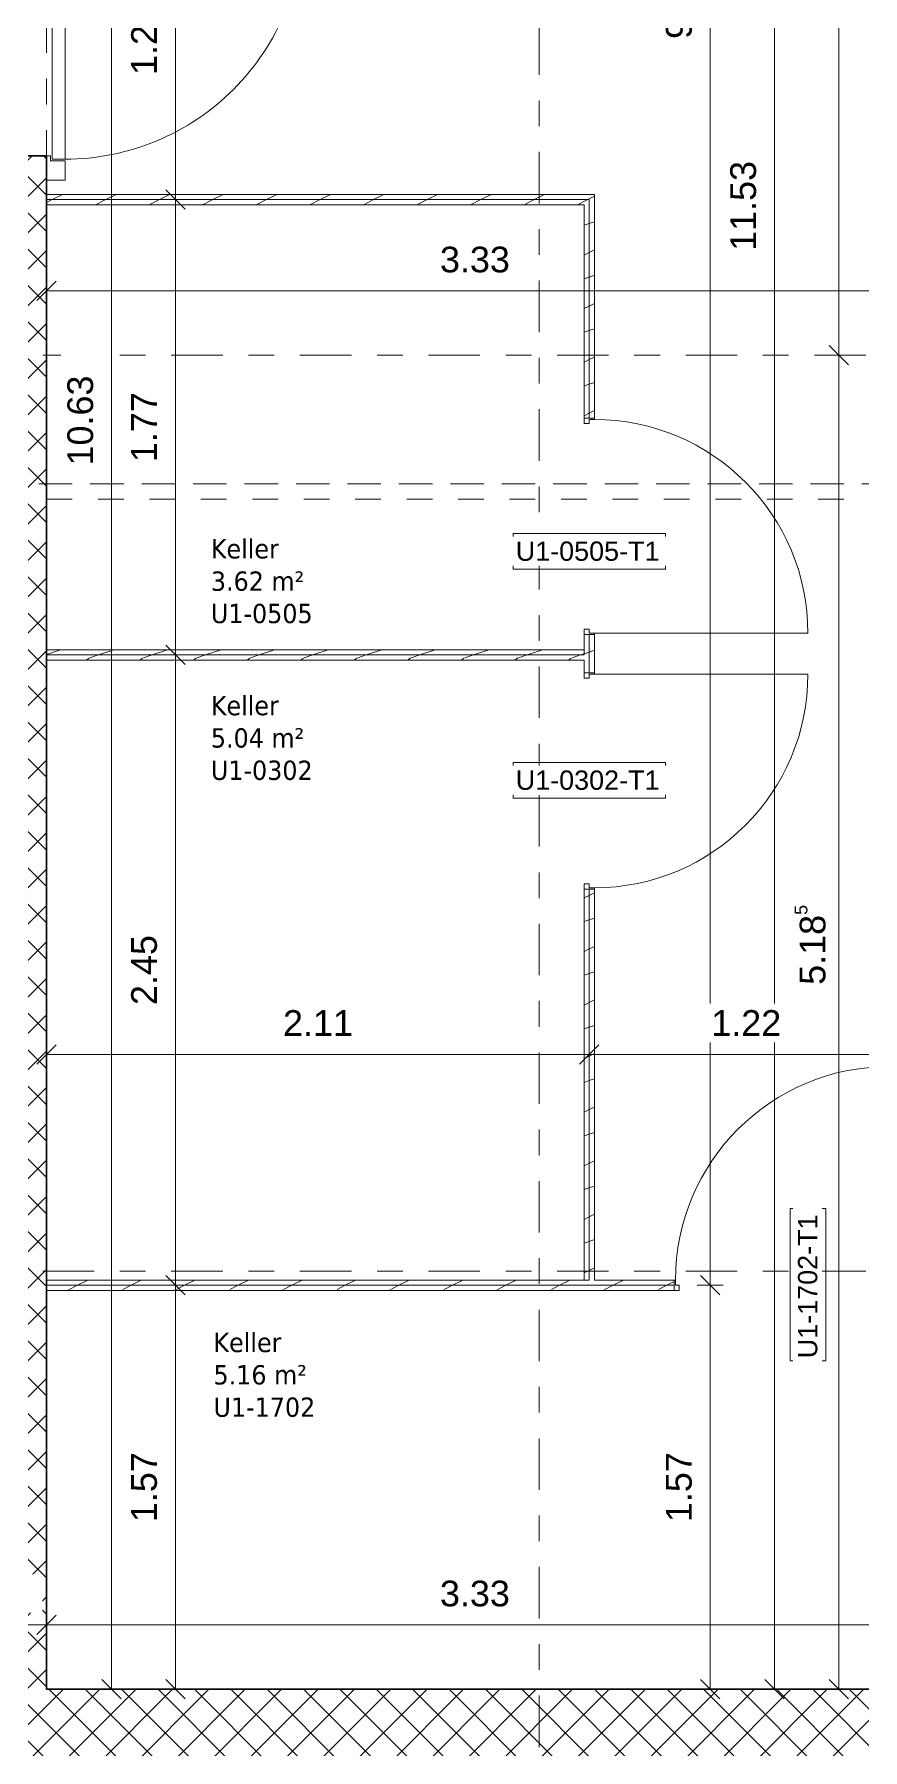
# Model space of a CAD drawing. Header units: metres. Extents: x -86 to 44, y -23 to 39.
# Drawn here: x -25.54 to -22.32, y 18.04 to 24.7 of the extents above; entities that cross this region are included whole.
import ezdxf

# ---------------------------------------------------------------- set-up
doc = ezdxf.new("R2010")
doc.units = ezdxf.units.M
for name, pattern in [('_Rasterlinie_', [0.375, 0.2, -0.05, 0.075, -0.05]), ('Strich Punkt fein', [0.2, 0.1, -0.05, 0, -0.05]), ('Strichpunkt - Fein', [0.2, 0.1, -0.05, 0, -0.05])]:
    doc.linetypes.add(name, pattern=pattern)
for name, color, linetype, lineweight in [('A-____-____-DIMS', 7, 'Continuous', 5), ('A-____-____-DIMS-50', 7, 'Continuous', 5), ('A-AREA-____-IDEN', 7, 'Continuous', 5), ('A-DOOR-____-IDEN', 7, 'Continuous', 5), ('A-DOOR-____-OTLN', 7, 'Continuous', 9), ('A-DOOR-FRAM-MCUT', 7, 'Continuous', 9), ('A-DOOR-OPNG-OTLN', 7, 'Continuous', 9), ('A-FLOR-____-OVHD', 7, 'Strichpunkt - Fein', 9), ('A-WALL-____-MCUT', 7, 'Continuous', 35), ('A-WALL-____-PATT', 7, 'Continuous', 35), ('A-WALL-FNSH-MCUT', 7, 'Continuous', 35), ('S-GRID-____-OTLN', 7, 'Continuous', 5)]:
    doc.layers.add(name, color=color, linetype=linetype, lineweight=lineweight)
doc.styles.add('Arial_1', font='arial.ttf', dxfattribs={"height": 0.1})
doc.styles.add('Arial_2', font='arial.ttf', dxfattribs={"height": 0.075})
doc.styles.add('Verdana_3', font='verdana.ttf', dxfattribs={"width": 0.9, "height": 0.075})
doc.dimstyles.new('SUB_Rohbau_fein', dxfattribs={"dimscale": 0.3048, "dimtxt": 0.102026, "dimasz": 0.246063, "dimexe": 0.164042, "dimexo": 0.0625, "dimgap": 0.123031, "dimtad": 1, "dimdec": 1, "dimlfac": 100, "dimrnd": 0.5, "dimdsep": 46, "dimtxsty": 'Arial_1', "dimblk1": 'OBLIQUE', "dimblk2": 'OBLIQUE', "dimsah": 1, "dimcen": 0.09, "dimazin": 0, "dimtfac": 1, "dimtdec": 4, "dimtix": 1, "dimtmove": 0, "dimatfit": 3, "dimfxl": 0.164042, "dimfxlon": 1, "dimtvp": 1, "dimtfill": 1, "dimtolj": 1, "dimtzin": 0, "dimarcsym": 2})
doc.dimstyles.new('SUB_Rohbau_fein_1', dxfattribs={"dimscale": 0.3048, "dimtxt": 0.102026, "dimasz": 0.246063, "dimexe": 0.164042, "dimexo": 0.0625, "dimgap": 0.123031, "dimtad": 1, "dimrnd": 0.005, "dimzin": 0, "dimdsep": 46, "dimtxsty": 'Arial_1', "dimblk1": 'OBLIQUE', "dimblk2": 'OBLIQUE', "dimsah": 1, "dimcen": 0.09, "dimazin": 0, "dimtfac": 1, "dimtdec": 4, "dimtix": 1, "dimtmove": 0, "dimatfit": 3, "dimfxl": 0.164042, "dimfxlon": 1, "dimtvp": 1, "dimtfill": 1, "dimtolj": 1, "dimtzin": 0, "dimarcsym": 2})
doc.dimstyles.new('SUB_Rohbau_fein_2', dxfattribs={"dimscale": 0.3048, "dimtxt": 0.102026, "dimasz": 0.246063, "dimexe": 0.164042, "dimexo": 0.0625, "dimgap": 0.123031, "dimtad": 1, "dimrnd": 0.005, "dimzin": 0, "dimdsep": 46, "dimtxsty": 'Arial_1', "dimblk1": 'OBLIQUE', "dimblk2": 'OBLIQUE', "dimsah": 1, "dimcen": 0.09, "dimazin": 0, "dimtfac": 1, "dimtdec": 4, "dimtix": 1, "dimtmove": 2, "dimatfit": 3, "dimfxl": 0.164042, "dimfxlon": 1, "dimtvp": 1, "dimtfill": 1, "dimtolj": 1, "dimtzin": 0, "dimarcsym": 2})
doc.dimstyles.new('SUB_Rohbau_fein_9', dxfattribs={"dimscale": 0.3048, "dimtxt": 0.102026, "dimasz": 0.246063, "dimexe": 0.164042, "dimexo": 0.0625, "dimgap": 0.123031, "dimtad": 1, "dimrnd": 0.005, "dimzin": 0, "dimdsep": 46, "dimtxsty": 'Arial_1', "dimblk1": 'OBLIQUE', "dimblk2": 'OBLIQUE', "dimsah": 1, "dimcen": 0.09, "dimazin": 0, "dimtfac": 1, "dimtdec": 4, "dimtix": 1, "dimtmove": 0, "dimatfit": 3, "dimfxl": 0.164042, "dimfxlon": 1, "dimtvp": 1, "dimtfill": 1, "dimtolj": 1, "dimtzin": 0, "dimarcsym": 2})
pattern_1 = [(45, (0, 0), (-0.07071068, 0.07071068), []), (135, (0, 0), (-0.07071068, -0.07071068), [])]
pattern_2 = [(216.87, (0.0833, 0.20825), (0.624749256, 0.416501116), [0.10412, -0.93712]), (206.565, (0.20825, 0.14578), (-0.20825414, -0.2082493), [0.23283, -0.23283]), (198.435, (0.20825, 0.04165), (-0.41650024, -0.20824584), [0.13171, -0.52684])]

# ---------------------------------------------------------------- blocks, each defined once
blk = doc.blocks.new('TU DF 1 - Rahmenstock - stumpf einschlagend - 800x1900 Kellerabteil-V77--01_UG_OK_FFB_AF')
at = {"layer": 'A-DOOR-FRAM-MCUT', "color": 253, "true_color": 0x999999}
for p, q in [((-0.415, 0.02), (-0.42, 0.02)), ((-0.42, 0.02), (-0.42, -0.02)), ((-0.415, 0), (-0.415, 0.02)), ((-0.4, 0), (-0.415, 0)), ((-0.4, -0.02), (-0.4, 0)), ((0.415, 0), (0.4, 0)), ((0.4, 0), (0.4, -0.02)), ((0.42, 0.02), (0.415, 0.02)), ((0.415, 0.02), (0.415, 0)), ((0.42, -0.02), (0.42, 0.02)), ((-0.42, -0.02), (-0.4, -0.02)), ((0.4, -0.02), (0.42, -0.02))]:
    blk.add_line(p, q, dxfattribs=at)
at = {"layer": 'A-DOOR-OPNG-OTLN', "color": 253, "true_color": 0x999999}
blk.add_line((0.415, 0.02), (0.415, 0.85), dxfattribs=at)
blk.add_arc((0.415, 0.02), 0.83, 90, 180, dxfattribs=at)
blk = doc.blocks.new('TU DF 1 - Rahmenstock - stumpf einschlagend - 800x1900 Kellerabteil-V76--01_UG_OK_FFB_AF')
at = {"layer": 'A-DOOR-FRAM-MCUT', "color": 253, "true_color": 0x999999}
for p, q in [((-0.42, 0.02), (-0.4, 0.02)), ((-0.42, -0.02), (-0.42, 0.02)), ((-0.4, 0.02), (-0.4, 0)), ((0.4, 0.02), (0.42, 0.02)), ((0.4, 0), (0.4, 0.02)), ((0.42, 0.02), (0.42, -0.02)), ((-0.415, -0.02), (-0.42, -0.02)), ((-0.415, 0), (-0.415, -0.02)), ((-0.4, 0), (-0.415, 0)), ((0.415, 0), (0.4, 0)), ((0.415, -0.02), (0.415, 0)), ((0.42, -0.02), (0.415, -0.02))]:
    blk.add_line(p, q, dxfattribs=at)
at = {"layer": 'A-DOOR-OPNG-OTLN', "color": 253, "true_color": 0x999999}
blk.add_line((0.415, -0.02), (0.415, -0.85), dxfattribs=at)
blk.add_arc((0.415, -0.02), 0.83, 180, 270, dxfattribs=at)
blk = doc.blocks.new('StA_TU_HBR_1HDF - n_B_90x200-42359772--01_UG_OK_FFB_AF')
at = {"layer": 'A-DOOR-____-OTLN'}
for p, q in [((0.463, 0.197), (-0.463, 0.197)), ((-0.463, 0.197), (-0.463, 0.147)), ((-0.463, 0.147), (0.463, 0.147)), ((0.463, 0.147), (0.463, 0.197))]:
    blk.add_line(p, q, dxfattribs=at)
at = {"layer": 'A-DOOR-____-OTLN', "linetype": 'Strich Punkt fein'}
for p, q in [((-0.45, 0.125), (0.45, 0.125)), ((0.45, -0.125), (-0.45, -0.125))]:
    blk.add_line(p, q, dxfattribs=at)
at = {"layer": 'A-DOOR-FRAM-MCUT'}
for p, q in [((-0.47, 0.197), (-0.545, 0.197)), ((-0.545, 0.197), (-0.545, 0.125)), ((-0.47, 0.14), (-0.47, 0.197)), ((-0.45, 0.14), (-0.47, 0.14)), ((-0.45, 0.125), (-0.45, 0.14)), ((0.47, 0.14), (0.45, 0.14)), ((0.45, 0.14), (0.45, 0.125)), ((0.545, 0.197), (0.47, 0.197)), ((0.47, 0.197), (0.47, 0.14)), ((0.545, 0.125), (0.545, 0.197)), ((-0.545, 0.125), (-0.45, 0.125)), ((0.45, 0.125), (0.545, 0.125))]:
    blk.add_line(p, q, dxfattribs=at)
at = {"layer": 'A-DOOR-OPNG-OTLN'}
blk.add_line((-0.463, 1.123), (-0.463, 0.197), dxfattribs=at)
blk.add_arc((-0.463, 0.197), 0.926, 360, 90, dxfattribs=at)
blk = doc.blocks.new('DIMBLOCK158--01_UG_OK_FFB_AF')
at = {"layer": 'A-____-____-DIMS-50'}
for p, q in [((-25.2401, 28.9016), (-25.2776, 28.9391)), ((-25.2401, 28.9016), (-25.2901, 28.9016)), ((-25.2401, 28.9016), (-25.2401, 18.2716)), ((-25.2401, 28.9016), (-25.2026, 28.8641)), ((-25.2401, 28.9016), (-25.1901, 28.9016)), ((-25.2401, 18.2716), (-25.2901, 18.2716)), ((-25.2401, 18.2716), (-25.2776, 18.3091)), ((-25.2401, 18.2716), (-25.2026, 18.2341)), ((-25.2401, 18.2716), (-25.1901, 18.2716))]:
    blk.add_line(p, q, dxfattribs=at)
at = {"layer": 'A-____-____-DIMS-50', "color": 0, "insert": (-25.4122, 23.028), "char_height": 0.1, "width": 0.418697, "attachment_point": 1, "rotation": 90, "line_spacing_factor": 0.941778, "style": 'Arial_1', "bg_fill": 3, "box_fill_scale": 1.25, "bg_fill_color": 256, "bg_fill_true_color": 13158600, "bg_fill_transparency": 0}
blk.add_mtext('10.63', dxfattribs=at)
blk = doc.blocks.new('_Oblique')
at = {"color": 0, "linetype": 'ByBlock', "lineweight": -2}
blk.add_line((-0.5, -0.5), (0.5, 0.5), dxfattribs=at)
blk = doc.blocks.new('DIMBLOCK163--01_UG_OK_FFB_AF')
at = {"layer": 'A-____-____-DIMS-50'}
for p, q in [((-22.413, 29.8016), (-22.4505, 29.8391)), ((-22.413, 29.8016), (-22.463, 29.8016)), ((-22.413, 29.8016), (-22.413, 23.4566)), ((-22.413, 29.8016), (-22.3755, 29.7641)), ((-22.413, 29.8016), (-22.363, 29.8016)), ((-22.413, 23.4566), (-22.4505, 23.4941)), ((-22.413, 23.4566), (-22.463, 23.4566)), ((-22.413, 23.4566), (-22.3755, 23.4191)), ((-22.413, 23.4566), (-22.363, 23.4566))]:
    blk.add_line(p, q, dxfattribs=at)
at = {"layer": 'A-____-____-DIMS-50', "color": 0, "insert": (-22.585, 26.4674), "char_height": 0.1, "width": 0.388091, "attachment_point": 1, "rotation": 90, "line_spacing_factor": 0.941778, "style": 'Arial_1', "bg_fill": 3, "box_fill_scale": 1.25, "bg_fill_color": 256, "bg_fill_true_color": 13158600, "bg_fill_transparency": 0}
blk.add_mtext('6.34\\A2\\H0.5x;\\S5^  ;\\H2x;', dxfattribs=at)
blk = doc.blocks.new('DIMBLOCK164--01_UG_OK_FFB_AF')
at = {"layer": 'A-____-____-DIMS-50'}
for p, q in [((-22.413, 23.4566), (-22.4505, 23.4941)), ((-22.413, 23.4566), (-22.463, 23.4566)), ((-22.413, 23.4566), (-22.413, 18.2716)), ((-22.413, 23.4566), (-22.3755, 23.4191)), ((-22.413, 23.4566), (-22.363, 23.4566)), ((-22.413, 18.2716), (-22.463, 18.2716)), ((-22.413, 18.2716), (-22.4505, 18.3091)), ((-22.413, 18.2716), (-22.3755, 18.2341)), ((-22.413, 18.2716), (-22.363, 18.2716))]:
    blk.add_line(p, q, dxfattribs=at)
at = {"layer": 'A-____-____-DIMS-50', "color": 0, "insert": (-22.585, 21.0093), "char_height": 0.1, "width": 0.388091, "attachment_point": 1, "rotation": 90, "line_spacing_factor": 0.941778, "style": 'Arial_1', "bg_fill": 3, "box_fill_scale": 1.25, "bg_fill_color": 256, "bg_fill_true_color": 13158600, "bg_fill_transparency": 0}
blk.add_mtext('5.18\\A2\\H0.5x;\\S5^  ;\\H2x;', dxfattribs=at)
blk = doc.blocks.new('DIMBLOCK165--01_UG_OK_FFB_AF')
at = {"layer": 'A-____-____-DIMS-50'}
for p, q in [((-22.663, 29.8016), (-22.7005, 29.8391)), ((-22.663, 29.8016), (-22.713, 29.8016)), ((-22.663, 29.8016), (-22.663, 18.2716)), ((-22.663, 29.8016), (-22.6255, 29.7641)), ((-22.663, 29.8016), (-22.613, 29.8016)), ((-22.663, 18.2716), (-22.713, 18.2716)), ((-22.663, 18.2716), (-22.7005, 18.3091)), ((-22.663, 18.2716), (-22.6255, 18.2341)), ((-22.663, 18.2716), (-22.613, 18.2716))]:
    blk.add_line(p, q, dxfattribs=at)
at = {"layer": 'A-____-____-DIMS-50', "color": 0, "insert": (-22.835, 23.8621), "char_height": 0.1, "width": 0.418697, "attachment_point": 1, "rotation": 90, "line_spacing_factor": 0.941778, "style": 'Arial_1', "bg_fill": 3, "box_fill_scale": 1.25, "bg_fill_color": 256, "bg_fill_true_color": 13158600, "bg_fill_transparency": 0}
blk.add_mtext('11.53', dxfattribs=at)
blk = doc.blocks.new('DIMBLOCK170--01_UG_OK_FFB_AF')
at = {"layer": 'A-____-____-DIMS-50'}
for p, q in [((-25.793, 18.5216), (-25.793, 18.5716)), ((-25.793, 18.5216), (-25.7555, 18.5591)), ((-25.493, 18.5216), (-25.493, 18.5716)), ((-25.493, 18.5216), (-25.4555, 18.5591)), ((-25.793, 18.5216), (-25.8305, 18.4841)), ((-25.793, 18.5216), (-25.493, 18.5216)), ((-25.793, 18.5216), (-25.793, 18.4716)), ((-25.493, 18.5216), (-25.5305, 18.4841)), ((-25.493, 18.5216), (-25.493, 18.4716))]:
    blk.add_line(p, q, dxfattribs=at)
at = {"layer": 'A-____-____-DIMS-50', "color": 0, "insert": (-25.7206, 18.6936), "char_height": 0.1, "width": 0.186088, "attachment_point": 1, "line_spacing_factor": 0.941778, "style": 'Arial_1', "bg_fill": 3, "box_fill_scale": 1.25, "bg_fill_color": 256, "bg_fill_true_color": 13158600, "bg_fill_transparency": 0}
blk.add_mtext('30', dxfattribs=at)
blk = doc.blocks.new('DIMBLOCK171--01_UG_OK_FFB_AF')
at = {"layer": 'A-____-____-DIMS-50'}
for p, q in [((-25.493, 18.5216), (-25.493, 18.5716)), ((-25.493, 18.5216), (-25.4555, 18.5591)), ((-22.163, 18.5216), (-22.163, 18.5716)), ((-22.163, 18.5216), (-22.1255, 18.5591)), ((-25.493, 18.5216), (-25.5305, 18.4841)), ((-25.493, 18.5216), (-22.163, 18.5216)), ((-25.493, 18.5216), (-25.493, 18.4716)), ((-22.163, 18.5216), (-22.2005, 18.4841)), ((-22.163, 18.5216), (-22.163, 18.4716))]:
    blk.add_line(p, q, dxfattribs=at)
at = {"layer": 'A-____-____-DIMS-50', "color": 0, "insert": (-23.9637, 18.6936), "char_height": 0.1, "width": 0.325653, "attachment_point": 1, "line_spacing_factor": 0.941778, "style": 'Arial_1', "bg_fill": 3, "box_fill_scale": 1.25, "bg_fill_color": 256, "bg_fill_true_color": 13158600, "bg_fill_transparency": 0}
blk.add_mtext('3.33', dxfattribs=at)
blk = doc.blocks.new('DIMBLOCK174--01_UG_OK_FFB_AF')
at = {"layer": 'A-____-____-DIMS-50'}
for p, q in [((-25.493, 23.7066), (-25.493, 23.7566)), ((-25.493, 23.7066), (-25.4555, 23.7441)), ((-22.163, 23.7066), (-22.163, 23.7566)), ((-22.163, 23.7066), (-22.1255, 23.7441)), ((-25.493, 23.7066), (-25.5305, 23.6691)), ((-25.493, 23.7066), (-22.163, 23.7066)), ((-25.493, 23.7066), (-25.493, 23.6566)), ((-22.163, 23.7066), (-22.2005, 23.6691)), ((-22.163, 23.7066), (-22.163, 23.6566))]:
    blk.add_line(p, q, dxfattribs=at)
at = {"layer": 'A-____-____-DIMS-50', "color": 0, "insert": (-23.9637, 23.8786), "char_height": 0.1, "width": 0.325653, "attachment_point": 1, "line_spacing_factor": 0.941778, "style": 'Arial_1', "bg_fill": 3, "box_fill_scale": 1.25, "bg_fill_color": 256, "bg_fill_true_color": 13158600, "bg_fill_transparency": 0}
blk.add_mtext('3.33', dxfattribs=at)
blk = doc.blocks.new('DIMBLOCK1702--01_UG_OK_FFB_AF')
at = {"layer": 'A-____-____-DIMS-50'}
for p, q in [((-24.992, 25.3016), (-25.0295, 25.3391)), ((-24.992, 25.3016), (-25.042, 25.3016)), ((-24.992, 25.3016), (-24.992, 24.0616)), ((-24.992, 25.3016), (-24.9545, 25.2641)), ((-24.992, 25.3016), (-24.942, 25.3016)), ((-24.992, 24.0616), (-25.0295, 24.0991)), ((-24.992, 24.0616), (-25.042, 24.0616)), ((-24.992, 24.0616), (-24.9545, 24.0241)), ((-24.992, 24.0616), (-24.942, 24.0616))]:
    blk.add_line(p, q, dxfattribs=at)
at = {"layer": 'A-____-____-DIMS-50', "color": 0, "insert": (-25.1641, 24.5459), "char_height": 0.1, "width": 0.325653, "attachment_point": 1, "rotation": 90, "line_spacing_factor": 0.941778, "style": 'Arial_1', "bg_fill": 3, "box_fill_scale": 1.25, "bg_fill_color": 256, "bg_fill_true_color": 13158600, "bg_fill_transparency": 0}
blk.add_mtext('1.24', dxfattribs=at)
blk = doc.blocks.new('DIMBLOCK1703--01_UG_OK_FFB_AF')
at = {"layer": 'A-____-____-DIMS-50'}
for p, q in [((-24.992, 24.0616), (-25.0295, 24.0991)), ((-24.992, 24.0616), (-25.042, 24.0616)), ((-24.992, 24.0616), (-24.992, 22.2916)), ((-24.992, 24.0616), (-24.9545, 24.0241)), ((-24.992, 24.0616), (-24.942, 24.0616)), ((-24.992, 22.2916), (-25.042, 22.2916)), ((-24.992, 22.2916), (-25.0295, 22.3291)), ((-24.992, 22.2916), (-24.9545, 22.2541)), ((-24.992, 22.2916), (-24.942, 22.2916))]:
    blk.add_line(p, q, dxfattribs=at)
at = {"layer": 'A-____-____-DIMS-50', "color": 0, "insert": (-25.1641, 23.0409), "char_height": 0.1, "width": 0.325653, "attachment_point": 1, "rotation": 90, "line_spacing_factor": 0.941778, "style": 'Arial_1', "bg_fill": 3, "box_fill_scale": 1.25, "bg_fill_color": 256, "bg_fill_true_color": 13158600, "bg_fill_transparency": 0}
blk.add_mtext('1.77', dxfattribs=at)
blk = doc.blocks.new('DIMBLOCK1704--01_UG_OK_FFB_AF')
at = {"layer": 'A-____-____-DIMS-50'}
for p, q in [((-24.992, 22.2916), (-25.042, 22.2916)), ((-24.992, 22.2916), (-25.0295, 22.3291)), ((-24.992, 22.2916), (-24.992, 19.8416)), ((-24.992, 22.2916), (-24.9545, 22.2541)), ((-24.992, 22.2916), (-24.942, 22.2916)), ((-24.992, 19.8416), (-25.0295, 19.8791)), ((-24.992, 19.8416), (-25.042, 19.8416)), ((-24.992, 19.8416), (-24.9545, 19.8041)), ((-24.992, 19.8416), (-24.942, 19.8416))]:
    blk.add_line(p, q, dxfattribs=at)
at = {"layer": 'A-____-____-DIMS-50', "color": 0, "insert": (-25.1641, 20.9309), "char_height": 0.1, "width": 0.325653, "attachment_point": 1, "rotation": 90, "line_spacing_factor": 0.941778, "style": 'Arial_1', "bg_fill": 3, "box_fill_scale": 1.25, "bg_fill_color": 256, "bg_fill_true_color": 13158600, "bg_fill_transparency": 0}
blk.add_mtext('2.45', dxfattribs=at)
blk = doc.blocks.new('DIMBLOCK1705--01_UG_OK_FFB_AF')
at = {"layer": 'A-____-____-DIMS-50'}
for p, q in [((-24.992, 19.8416), (-25.0295, 19.8791)), ((-24.992, 19.8416), (-25.042, 19.8416)), ((-24.992, 19.8416), (-24.992, 18.2716)), ((-24.992, 19.8416), (-24.9545, 19.8041)), ((-24.992, 19.8416), (-24.942, 19.8416)), ((-24.992, 18.2716), (-25.042, 18.2716)), ((-24.992, 18.2716), (-25.0295, 18.3091)), ((-24.992, 18.2716), (-24.9545, 18.2341)), ((-24.992, 18.2716), (-24.942, 18.2716))]:
    blk.add_line(p, q, dxfattribs=at)
at = {"layer": 'A-____-____-DIMS-50', "color": 0, "insert": (-25.1641, 18.9209), "char_height": 0.1, "width": 0.325653, "attachment_point": 1, "rotation": 90, "line_spacing_factor": 0.941778, "style": 'Arial_1', "bg_fill": 3, "box_fill_scale": 1.25, "bg_fill_color": 256, "bg_fill_true_color": 13158600, "bg_fill_transparency": 0}
blk.add_mtext('1.57', dxfattribs=at)
blk = doc.blocks.new('DIMBLOCK1717--01_UG_OK_FFB_AF')
at = {"layer": 'A-____-____-DIMS-50'}
for p, q in [((-22.913, 29.8016), (-22.9505, 29.8391)), ((-22.913, 29.8016), (-22.963, 29.8016)), ((-22.913, 29.8016), (-22.913, 19.8416)), ((-22.913, 29.8016), (-22.8755, 29.7641)), ((-22.913, 29.8016), (-22.863, 29.8016)), ((-22.913, 19.8416), (-22.9505, 19.8791)), ((-22.913, 19.8416), (-22.963, 19.8416)), ((-22.913, 19.8416), (-22.8755, 19.8041)), ((-22.913, 19.8416), (-22.863, 19.8416))]:
    blk.add_line(p, q, dxfattribs=at)
at = {"layer": 'A-____-____-DIMS-50', "color": 0, "insert": (-23.085, 24.6859), "char_height": 0.1, "width": 0.325653, "attachment_point": 1, "rotation": 90, "line_spacing_factor": 0.941778, "style": 'Arial_1', "bg_fill": 3, "box_fill_scale": 1.25, "bg_fill_color": 256, "bg_fill_true_color": 13158600, "bg_fill_transparency": 0}
blk.add_mtext('9.96', dxfattribs=at)
blk = doc.blocks.new('DIMBLOCK1718--01_UG_OK_FFB_AF')
at = {"layer": 'A-____-____-DIMS-50'}
for p, q in [((-22.913, 19.8416), (-22.9505, 19.8791)), ((-22.913, 19.8416), (-22.963, 19.8416)), ((-22.913, 19.8416), (-22.913, 18.2716)), ((-22.913, 19.8416), (-22.8755, 19.8041)), ((-22.913, 19.8416), (-22.863, 19.8416)), ((-22.913, 18.2716), (-22.963, 18.2716)), ((-22.913, 18.2716), (-22.9505, 18.3091)), ((-22.913, 18.2716), (-22.8755, 18.2341)), ((-22.913, 18.2716), (-22.863, 18.2716))]:
    blk.add_line(p, q, dxfattribs=at)
at = {"layer": 'A-____-____-DIMS-50', "color": 0, "insert": (-23.085, 18.9209), "char_height": 0.1, "width": 0.325653, "attachment_point": 1, "rotation": 90, "line_spacing_factor": 0.941778, "style": 'Arial_1', "bg_fill": 3, "box_fill_scale": 1.25, "bg_fill_color": 256, "bg_fill_true_color": 13158600, "bg_fill_transparency": 0}
blk.add_mtext('1.57', dxfattribs=at)
blk = doc.blocks.new('DIMBLOCK1719--01_UG_OK_FFB_AF')
at = {"layer": 'A-____-____-DIMS-50'}
for p, q in [((-25.493, 20.739), (-25.5305, 20.7015)), ((-25.493, 20.739), (-25.493, 20.789)), ((-25.493, 20.739), (-25.4555, 20.7765)), ((-25.493, 20.739), (-23.383, 20.739)), ((-25.493, 20.739), (-25.493, 20.689)), ((-23.383, 20.739), (-23.4205, 20.7015)), ((-23.383, 20.739), (-23.383, 20.789)), ((-23.383, 20.739), (-23.3455, 20.7765)), ((-23.383, 20.739), (-23.383, 20.689))]:
    blk.add_line(p, q, dxfattribs=at)
at = {"layer": 'A-____-____-DIMS-50', "color": 0, "insert": (-24.5737, 20.911), "char_height": 0.1, "width": 0.325653, "attachment_point": 1, "line_spacing_factor": 0.941778, "style": 'Arial_1', "bg_fill": 3, "box_fill_scale": 1.25, "bg_fill_color": 256, "bg_fill_true_color": 13158600, "bg_fill_transparency": 0}
blk.add_mtext('2.11', dxfattribs=at)
blk = doc.blocks.new('DIMBLOCK1720--01_UG_OK_FFB_AF')
at = {"layer": 'A-____-____-DIMS-50'}
for p, q in [((-23.383, 20.739), (-23.4205, 20.7015)), ((-23.383, 20.739), (-23.383, 20.789)), ((-23.383, 20.739), (-23.3455, 20.7765)), ((-23.383, 20.739), (-22.163, 20.739)), ((-23.383, 20.739), (-23.383, 20.689)), ((-22.163, 20.739), (-22.2005, 20.7015)), ((-22.163, 20.739), (-22.163, 20.789)), ((-22.163, 20.739), (-22.1255, 20.7765)), ((-22.163, 20.739), (-22.163, 20.689))]:
    blk.add_line(p, q, dxfattribs=at)
at = {"layer": 'A-____-____-DIMS-50', "color": 0, "insert": (-22.9087, 20.911), "char_height": 0.1, "width": 0.325653, "attachment_point": 1, "line_spacing_factor": 0.941778, "style": 'Arial_1', "bg_fill": 3, "box_fill_scale": 1.25, "bg_fill_color": 256, "bg_fill_true_color": 13158600, "bg_fill_transparency": 0}
blk.add_mtext('1.22', dxfattribs=at)

msp = doc.modelspace()

# ---------------------------------------------------------------- hatches: boundary and pattern name
at = {"layer": 'A-WALL-____-PATT', "lineweight": 9}
h = msp.add_hatch(dxfattribs=at)
h.set_pattern_fill('FP_1', color=256, style=0, pattern_type=2)
h.set_pattern_definition(pattern_1)
h.paths.add_polyline_path([(-25.493, 21.7116), (-25.493, 24.2316), (-25.743, 24.2316), (-25.743, 21.7116)])
h.paths.add_polyline_path([(-25.743, 25.1316), (-25.493, 25.1316), (-25.493, 29.8016), (-25.743, 29.8016), (-25.743, 25.1871)])
at = {"layer": 'A-WALL-____-PATT', "lineweight": 9, "true_color": 0xc3b7ad}
h = msp.add_hatch(dxfattribs=at)
h.set_pattern_fill('FP_4', color=9, style=0, pattern_type=2)
h.set_pattern_definition(pattern_2)
h.paths.add_polyline_path([(-25.493, 24.0616), (-23.363, 24.0616), (-23.363, 24.0816), (-25.493, 24.0816)])
h = msp.add_hatch(dxfattribs=at)
h.set_pattern_fill('FP_4', color=9, style=0, pattern_type=2)
h.set_pattern_definition(pattern_2)
h.paths.add_polyline_path([(-23.403, 24.0416), (-23.383, 24.0416), (-23.383, 24.0616), (-25.493, 24.0616), (-25.493, 24.0416), (-24.0635, 24.0416)])
h = msp.add_hatch(dxfattribs=at)
h.set_pattern_fill('FP_4', color=9, style=0, pattern_type=2)
h.set_pattern_definition(pattern_2)
h.paths.add_polyline_path([(-23.383, 19.8616), (-23.383, 21.3816), (-23.403, 21.3816), (-23.403, 19.8616)])
h.paths.add_polyline_path([(-23.403, 22.2216), (-23.383, 22.2216), (-23.383, 22.3716), (-23.403, 22.3716), (-23.403, 22.2716)])
h.paths.add_polyline_path([(-23.403, 23.2116), (-23.383, 23.2116), (-23.383, 24.0416), (-23.403, 24.0416), (-23.403, 23.2755)])
h = msp.add_hatch(dxfattribs=at)
h.set_pattern_fill('FP_4', color=9, style=0, pattern_type=2)
h.set_pattern_definition(pattern_2)
h.paths.add_polyline_path([(-23.363, 19.8616), (-23.363, 21.3816), (-23.383, 21.3816), (-23.383, 19.8616)])
h.paths.add_polyline_path([(-23.383, 22.2216), (-23.363, 22.2216), (-23.363, 22.3716), (-23.383, 22.3716), (-23.383, 22.2916)])
h.paths.add_polyline_path([(-23.363, 23.2116), (-23.363, 24.0616), (-23.383, 24.0616), (-23.383, 23.2116)])
h = msp.add_hatch(dxfattribs=at)
h.set_pattern_fill('FP_4', color=9, style=0, pattern_type=2)
h.set_pattern_definition(pattern_2)
h.paths.add_polyline_path([(-25.493, 22.2916), (-23.403, 22.2916), (-23.403, 22.3116), (-25.493, 22.3116)])
h = msp.add_hatch(dxfattribs=at)
h.set_pattern_fill('FP_4', color=9, style=0, pattern_type=2)
h.set_pattern_definition(pattern_2)
h.paths.add_polyline_path([(-25.3773, 22.2716), (-23.403, 22.2716), (-23.403, 22.2916), (-25.493, 22.2916), (-25.493, 22.2716), (-25.3946, 22.2716)])
at = {"layer": 'A-WALL-____-PATT', "lineweight": 9}
h = msp.add_hatch(dxfattribs=at)
h.set_pattern_fill('FP_1', color=256, style=0, pattern_type=2)
h.set_pattern_definition(pattern_1)
h.paths.add_polyline_path([(-25.493, 17.9716), (-25.493, 21.7116), (-25.793, 21.7116), (-25.793, 17.9716)])
at = {"layer": 'A-WALL-____-PATT', "lineweight": 9, "true_color": 0xc3b7ad}
h = msp.add_hatch(dxfattribs=at)
h.set_pattern_fill('FP_4', color=9, style=0, pattern_type=2)
h.set_pattern_definition(pattern_2)
h.paths.add_polyline_path([(-22.1664, 19.8416), (-22.163, 19.8416), (-22.163, 19.8616), (-22.213, 19.8616), (-22.213, 19.8416), (-22.1708, 19.8416)])
h.paths.add_polyline_path([(-25.493, 19.8416), (-23.053, 19.8416), (-23.053, 19.8616), (-25.493, 19.8616)])
h = msp.add_hatch(dxfattribs=at)
h.set_pattern_fill('FP_4', color=9, style=0, pattern_type=2)
h.set_pattern_definition(pattern_2)
h.paths.add_polyline_path([(-22.1697, 19.8216), (-22.163, 19.8216), (-22.163, 19.8416), (-22.213, 19.8416), (-22.213, 19.8216), (-22.1786, 19.8216)])
h.paths.add_polyline_path([(-25.493, 19.8216), (-23.053, 19.8216), (-23.053, 19.8416), (-25.493, 19.8416)])
at = {"layer": 'A-WALL-____-PATT', "lineweight": 9}
h = msp.add_hatch(dxfattribs=at)
h.set_pattern_fill('FP_1', color=256, style=0, pattern_type=2)
h.set_pattern_definition(pattern_1)
h.paths.add_polyline_path([(-25.0335, 17.9716), (-16.283, 17.9716), (-16.283, 18.2716), (-25.493, 18.2716), (-25.493, 17.9716)])

# ---------------------------------------------------------------- linework, layer by layer
at = {"layer": 'A-FLOR-____-OVHD'}
for p, q in [((-30.923, 22.9566), (-3.803, 22.9566)), ((-25.493, 22.9566), (-22.163, 22.9566)), ((-25.493, 22.8966), (-22.163, 22.8966))]:
    msp.add_line(p, q, dxfattribs=at)
at = {"layer": 'A-WALL-____-MCUT'}
for p, q in [((-25.493, 24.2316), (-25.743, 24.2316)), ((-25.493, 18.2716), (-25.493, 24.2316)), ((-22.163, 18.2716), (-25.493, 18.2716))]:
    msp.add_line(p, q, dxfattribs=at)
at = {"layer": 'A-WALL-____-MCUT', "color": 253, "lineweight": 9, "true_color": 0x999999}
for p, q in [((-23.383, 24.0616), (-25.493, 24.0616)), ((-23.383, 23.2116), (-23.383, 24.0616)), ((-23.383, 22.2216), (-23.383, 22.3716)), ((-23.403, 22.2916), (-25.493, 22.2916)), ((-23.403, 22.2916), (-23.403, 22.3116)), ((-23.383, 19.8616), (-23.383, 21.3816)), ((-23.053, 19.8416), (-25.493, 19.8416)), ((-23.403, 19.8616), (-23.383, 19.8616))]:
    msp.add_line(p, q, dxfattribs=at)
at = {"layer": 'A-WALL-FNSH-MCUT', "color": 253, "lineweight": 9, "true_color": 0x999999}
for p, q in [((-23.363, 24.0816), (-25.493, 24.0816)), ((-23.363, 23.2116), (-23.363, 24.0816)), ((-25.493, 24.0416), (-23.403, 24.0416)), ((-23.403, 24.0416), (-23.403, 23.2116)), ((-23.403, 23.2116), (-23.363, 23.2116)), ((-23.403, 22.3716), (-23.403, 22.3116)), ((-23.363, 22.3716), (-23.403, 22.3716)), ((-23.363, 22.2216), (-23.363, 22.3716)), ((-23.403, 22.3116), (-25.493, 22.3116)), ((-25.493, 22.2716), (-23.403, 22.2716)), ((-23.403, 22.2716), (-23.403, 22.2216)), ((-23.403, 22.2216), (-23.363, 22.2216)), ((-23.403, 21.3816), (-23.403, 19.8616)), ((-23.363, 21.3816), (-23.403, 21.3816)), ((-23.363, 19.8616), (-23.363, 21.3816)), ((-23.403, 19.8616), (-25.493, 19.8616)), ((-25.493, 19.8216), (-23.053, 19.8216)), ((-23.053, 19.8616), (-23.363, 19.8616)), ((-23.053, 19.8216), (-23.053, 19.8616))]:
    msp.add_line(p, q, dxfattribs=at)
at = {"layer": 'S-GRID-____-OTLN', "color": 8, "linetype": '_Rasterlinie_', "true_color": 0x808080}
for p, q in [((-23.578, -3.9534), (-23.578, 34.9016)), ((-33.508, 23.4566), (28.7515, 23.4566)), ((-33.508, 19.8966), (28.7515, 19.8966))]:
    msp.add_line(p, q, dxfattribs=at)

# ---------------------------------------------------------------- block references
at = {"layer": 'A-DOOR-____-OTLN', "rotation": 269.9999999999988}
msp.add_blockref('StA_TU_HBR_1HDF - n_B_90x200-42359772--01_UG_OK_FFB_AF', (-25.618, 24.6816), dxfattribs=at)
at = {"layer": 'A-DOOR-____-OTLN', "color": 253, "true_color": 0x999999}
for name, p, rotation in [('TU DF 1 - Rahmenstock - stumpf einschlagend - 800x1900 Kellerabteil-V77--01_UG_OK_FFB_AF', (-23.383, 22.7916), 269.9999999999999), ('TU DF 1 - Rahmenstock - stumpf einschlagend - 800x1900 Kellerabteil-V76--01_UG_OK_FFB_AF', (-23.383, 21.8016), 89.99999999999991)]:
    msp.add_blockref(name, p, dxfattribs=dict(at, rotation=rotation))
msp.add_blockref('TU DF 1 - Rahmenstock - stumpf einschlagend - 800x1900 Kellerabteil-V77--01_UG_OK_FFB_AF', (-22.633, 19.8416), dxfattribs=at)

# ---------------------------------------------------------------- texts
at = {"layer": 'A-AREA-____-IDEN', "color": 8, "true_color": 0x808080, "char_height": 0.075, "attachment_point": 1, "style": 'Verdana_3'}
for s, insert, width in [('Keller', (-24.8543, 22.7417), 0.331899), ('3.62 m²', (-24.8543, 22.616), 0.472595), ('U1-0505', (-24.8543, 22.4903), 0.497848), ('Keller', (-24.8543, 22.1323), 0.331899), ('5.04 m²', (-24.8543, 22.0066), 0.472595), ('U1-0302', (-24.8543, 21.8809), 0.497848), ('Keller', (-24.8441, 19.6568), 0.331899), ('5.16 m²', (-24.8441, 19.5311), 0.472595), ('U1-1702', (-24.8441, 19.4054), 0.497848)]:
    msp.add_mtext(s, dxfattribs=dict(at, insert=insert, width=width))

# ---------------------------------------------------------------- next in the draw order: dimensions: what is measured, and where the dimension line sits
at = {"layer": 'A-____-____-DIMS'}
dim = msp.add_linear_dim(base=(-22.413, 23.4566), p1=(-22.363, 29.8016), p2=(-22.363, 23.4566), angle=90, text='\\A1;6.34\\Q;{\\A1;{\\H0.5x;\\S5^ ;}}', dimstyle='SUB_Rohbau_fein_1', override={"dimpost": '<>', "dimfxl": 6.344996}, dxfattribs=at)
dim.commit()
dim.dimension.update_dxf_attribs({"geometry": 'DIMBLOCK163--01_UG_OK_FFB_AF', "text_midpoint": (-22.5016, 26.6291)})
dim = msp.add_linear_dim(base=(-25.2401, 18.2716), p1=(-25.1901, 28.9016), p2=(-25.1901, 18.2716), angle=90, dimstyle='SUB_Rohbau_fein_2', override={"dimpost": '<>', "dimfxl": 10.630001}, dxfattribs=at)
dim.commit()
dim.dimension.update_dxf_attribs({"geometry": 'DIMBLOCK158--01_UG_OK_FFB_AF', "text_midpoint": (-25.3455, 23.2374), "dimtype": 160, "text_rotation": 90})

# ---------------------------------------------------------------- next in the draw order: dimensions: what is measured, and where the dimension line sits
dim = msp.add_linear_dim(base=(-24.992, 24.0616), p1=(-24.942, 25.3016), p2=(-24.942, 24.0616), angle=90, dimstyle='SUB_Rohbau_fein_9', override={"dimpost": '<>', "dimfxl": 1.24}, dxfattribs=at)
dim.commit()
dim.dimension.update_dxf_attribs({"geometry": 'DIMBLOCK1702--01_UG_OK_FFB_AF', "text_midpoint": (-25.0797, 24.6816)})
dim = msp.add_linear_dim(base=(-22.413, 18.2716), p1=(-22.363, 23.4566), p2=(-22.363, 18.2716), angle=90, text='\\A1;5.18\\Q;{\\A1;{\\H0.5x;\\S5^ ;}}', dimstyle='SUB_Rohbau_fein_2', override={"dimpost": '<>', "dimfxl": 5.185004}, dxfattribs=at)
dim.commit()
dim.dimension.update_dxf_attribs({"geometry": 'DIMBLOCK164--01_UG_OK_FFB_AF', "text_midpoint": (-22.5184, 21.2034), "dimtype": 160, "text_rotation": 90})
dim = msp.add_linear_dim(base=(-25.493, 18.5216), p1=(-25.793, 18.5716), p2=(-25.493, 18.5716), dimstyle='SUB_Rohbau_fein', override={"dimpost": '<>', "dimfxl": 0.3}, dxfattribs=at)
dim.commit()
dim.dimension.update_dxf_attribs({"geometry": 'DIMBLOCK170--01_UG_OK_FFB_AF', "text_midpoint": (-25.643, 18.6101)})

# ---------------------------------------------------------------- next in the draw order: dimensions: what is measured, and where the dimension line sits
dim = msp.add_linear_dim(base=(-22.663, 18.2716), p1=(-22.613, 29.8016), p2=(-22.613, 18.2716), angle=90, dimstyle='SUB_Rohbau_fein_1', override={"dimpost": '<>', "dimfxl": 11.53}, dxfattribs=at)
dim.commit()
dim.dimension.update_dxf_attribs({"geometry": 'DIMBLOCK165--01_UG_OK_FFB_AF', "text_midpoint": (-22.7516, 24.0366)})

# ---------------------------------------------------------------- next in the draw order: linework, layer by layer
at = {"layer": 'A-DOOR-____-IDEN', "flags": 128}
msp.add_lwpolyline([(-22.6026, 19.5479), (-22.6025, 20.1399), (-22.4635, 20.1399), (-22.4636, 19.5479)], close=True, dxfattribs=at)

# ---------------------------------------------------------------- next in the draw order: dimensions: what is measured, and where the dimension line sits
at = {"layer": 'A-____-____-DIMS'}
for base, p1, p2, override, picture, middle in [((-22.163, 23.7066), (-25.493, 23.7566), (-22.163, 23.6566), {"dimpost": '<>', "dimfxl": 3.331501}, 'DIMBLOCK174--01_UG_OK_FFB_AF', (-23.828, 23.7952)), ((-22.163, 18.5216), (-25.493, 18.5716), (-22.163, 18.5716), {"dimpost": '<>', "dimfxl": 3.33}, 'DIMBLOCK171--01_UG_OK_FFB_AF', (-23.828, 18.6101))]:
    dim = msp.add_linear_dim(base=base, p1=p1, p2=p2, dimstyle='SUB_Rohbau_fein_1', override=override, dxfattribs=at)
    dim.commit()
    dim.dimension.update_dxf_attribs({"geometry": picture, "text_midpoint": middle})

# ---------------------------------------------------------------- next in the draw order: texts
at = {"layer": 'A-DOOR-____-IDEN', "insert": (-22.5717, 19.5579), "char_height": 0.075, "width": 0.689451, "attachment_point": 1, "rotation": 90, "style": 'Arial_2', "bg_fill": 3, "box_fill_scale": 1.25, "bg_fill_color": 256, "bg_fill_true_color": 13158600, "bg_fill_transparency": 0}
msp.add_mtext('U1-1702-T1', dxfattribs=at)

# ---------------------------------------------------------------- next in the draw order: dimensions: what is measured, and where the dimension line sits
at = {"layer": 'A-____-____-DIMS'}
for base, p1, p2, override, picture, middle in [((-22.913, 19.8416), (-22.863, 29.8016), (-22.863, 19.8416), {"dimpost": '<>', "dimfxl": 9.96}, 'DIMBLOCK1717--01_UG_OK_FFB_AF', (-23.0016, 24.8216)), ((-24.992, 22.2916), (-24.942, 24.0616), (-24.942, 22.2916), {"dimpost": '<>', "dimfxl": 1.770004}, 'DIMBLOCK1703--01_UG_OK_FFB_AF', (-25.0797, 23.1766))]:
    dim = msp.add_linear_dim(base=base, p1=p1, p2=p2, angle=90, dimstyle='SUB_Rohbau_fein_9', override=override, dxfattribs=at)
    dim.commit()
    dim.dimension.update_dxf_attribs({"geometry": picture, "text_midpoint": middle})

# ---------------------------------------------------------------- next in the draw order: linework, layer by layer
at = {"layer": 'A-DOOR-____-IDEN', "flags": 128}
for points in [[(-23.6791, 22.7634), (-23.0871, 22.7634), (-23.0871, 22.6244), (-23.6791, 22.6244)], [(-23.6791, 21.8734), (-23.0871, 21.8734), (-23.0871, 21.7344), (-23.6791, 21.7344)]]:
    msp.add_lwpolyline(points, close=True, dxfattribs=at)

# ---------------------------------------------------------------- next in the draw order: dimensions: what is measured, and where the dimension line sits
at = {"layer": 'A-____-____-DIMS'}
for base, p1, p2, override, picture, middle in [((-24.992, 19.8416), (-24.942, 22.2916), (-24.942, 19.8416), {"dimpost": '<>', "dimfxl": 2.45}, 'DIMBLOCK1704--01_UG_OK_FFB_AF', (-25.0806, 21.0666)), ((-22.913, 18.2716), (-22.863, 19.8416), (-22.863, 18.2716), {"dimpost": '<>', "dimfxl": 1.57}, 'DIMBLOCK1718--01_UG_OK_FFB_AF', (-23.0016, 19.0566))]:
    dim = msp.add_linear_dim(base=base, p1=p1, p2=p2, angle=90, dimstyle='SUB_Rohbau_fein_9', override=override, dxfattribs=at)
    dim.commit()
    dim.dimension.update_dxf_attribs({"geometry": picture, "text_midpoint": middle})

# ---------------------------------------------------------------- next in the draw order: texts
at = {"layer": 'A-DOOR-____-IDEN', "char_height": 0.075, "width": 0.689451, "attachment_point": 1, "style": 'Arial_2', "bg_fill": 3, "box_fill_scale": 1.25, "bg_fill_color": 256, "bg_fill_true_color": 13158600, "bg_fill_transparency": 0}
for s, insert in [('U1-0505-T1', (-23.6691, 22.7325)), ('U1-0302-T1', (-23.6691, 21.8425))]:
    msp.add_mtext(s, dxfattribs=dict(at, insert=insert))

# ---------------------------------------------------------------- next in the draw order: dimensions: what is measured, and where the dimension line sits
at = {"layer": 'A-____-____-DIMS'}
dim = msp.add_linear_dim(base=(-23.383, 20.739), p1=(-25.493, 20.789), p2=(-23.383, 20.789), dimstyle='SUB_Rohbau_fein_9', override={"dimpost": '<>', "dimfxl": 2.11}, dxfattribs=at)
dim.commit()
dim.dimension.update_dxf_attribs({"geometry": 'DIMBLOCK1719--01_UG_OK_FFB_AF', "text_midpoint": (-24.438, 20.8267)})
dim = msp.add_linear_dim(base=(-24.992, 18.2716), p1=(-24.942, 19.8416), p2=(-24.942, 18.2716), angle=90, dimstyle='SUB_Rohbau_fein_9', override={"dimpost": '<>', "dimfxl": 1.57}, dxfattribs=at)
dim.commit()
dim.dimension.update_dxf_attribs({"geometry": 'DIMBLOCK1705--01_UG_OK_FFB_AF', "text_midpoint": (-25.0806, 19.0566)})

# ---------------------------------------------------------------- next in the draw order: dimensions: what is measured, and where the dimension line sits
dim = msp.add_linear_dim(base=(-22.163, 20.739), p1=(-23.383, 20.789), p2=(-22.163, 20.789), dimstyle='SUB_Rohbau_fein_9', override={"dimpost": '<>', "dimfxl": 1.22}, dxfattribs=at)
dim.commit()
dim.dimension.update_dxf_attribs({"geometry": 'DIMBLOCK1720--01_UG_OK_FFB_AF', "text_midpoint": (-22.773, 20.8267)})

doc.saveas('drawing.dxf')
